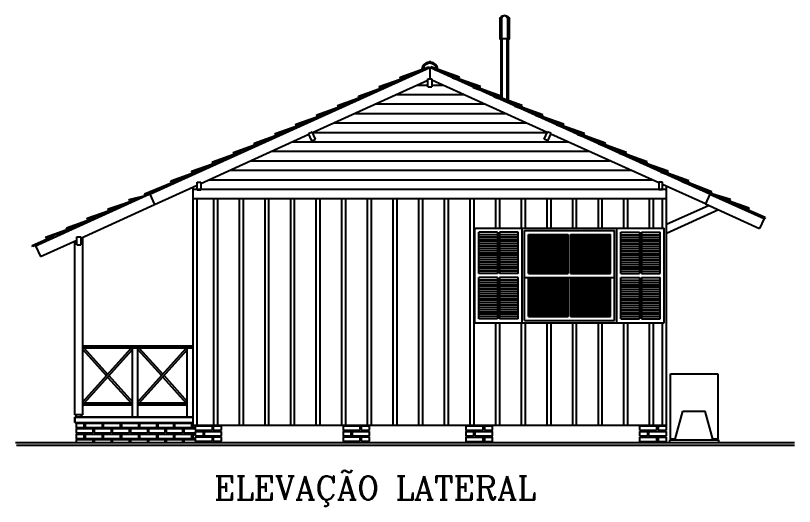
# Model space of a CAD drawing. Extents: x -7 to 295, y -11 to 39.
# Drawn here: x 74.23 to 84.11, y 14.82 to 21.05 of the extents above; entities that cross this region are included whole.
import ezdxf
from ezdxf.enums import TextEntityAlignment as Align

# ---------------------------------------------------------------- set-up
doc = ezdxf.new("R2010")
doc.units = 0
doc.header["$LTSCALE"] = 20
doc.linetypes.add('DASHED2', pattern=[0.375, 0.25, -0.125])
doc.layers.get('0').update_dxf_attribs({"linetype": 'CONTINUOUS'})
for name, color, linetype in [('COTAS', 244, 'CONTINUOUS'), ('DIM', 244, 'CONTINUOUS'), ('MADEIRAME', 244, 'CONTINUOUS'), ('PAREDE', 250, 'CONTINUOUS'), ('PEDRA', 250, 'CONTINUOUS'), ('TELHADO', 1, 'CONTINUOUS'), ('TEXTO', 244, 'CONTINUOUS'), ('VISTAL', 30, 'CONTINUOUS'), ('VISTAP', 244, 'CONTINUOUS')]:
    doc.layers.add(name, color=color, linetype=linetype)
doc.styles.add('ROMANC', font='romanc.shx', dxfattribs={"height": 0.08})

# ---------------------------------------------------------------- blocks, each defined once
blk = doc.blocks.new('*X214')
at = {"color": 0, "linetype": 'CONTINUOUS'}
for p, q in [((7.9789, -56.0319), (8.4578, -55.5531)), ((7.9789, -56.0142), (8.4401, -55.5531)), ((7.9789, -55.9966), (8.4224, -55.5531)), ((7.9789, -55.9789), (8.4047, -55.5531)), ((7.9789, -55.9612), (8.387, -55.5531)), ((7.9789, -55.9435), (8.3694, -55.5531)), ((7.9789, -55.9259), (8.3517, -55.5531)), ((7.9789, -55.9082), (8.334, -55.5531)), ((7.9789, -55.8905), (8.3163, -55.5531)), ((7.9789, -55.8728), (8.2987, -55.5531)), ((7.9789, -55.8551), (8.281, -55.5531)), ((7.9789, -55.8375), (8.2633, -55.5531)), ((7.9789, -55.8198), (8.2456, -55.5531)), ((7.9789, -55.8021), (8.2279, -55.5531)), ((7.9789, -55.7844), (8.2103, -55.5531)), ((7.9789, -55.7668), (8.1926, -55.5531)), ((7.9789, -55.7491), (8.1749, -55.5531)), ((7.9789, -55.7314), (8.1572, -55.5531)), ((7.9789, -55.7137), (8.1396, -55.5531)), ((7.9789, -55.696), (8.1219, -55.5531)), ((7.9789, -55.6784), (8.1042, -55.5531)), ((7.9789, -55.6607), (8.0865, -55.5531)), ((7.9789, -55.643), (8.0688, -55.5531)), ((7.9789, -55.6253), (8.0512, -55.5531)), ((7.9789, -55.6077), (8.0335, -55.5531)), ((7.9789, -55.59), (8.0158, -55.5531)), ((7.9789, -55.5723), (7.9981, -55.5531)), ((7.9789, -55.5546), (7.9805, -55.5531)), ((7.9804, -56.0481), (8.4754, -55.5531)), ((7.9981, -56.0481), (8.4839, -55.5623)), ((8.0158, -56.0481), (8.4839, -55.58)), ((8.5139, -56.0449), (9.0058, -55.5531)), ((8.5139, -56.0273), (8.9881, -55.5531)), ((8.5139, -56.0096), (8.9704, -55.5531)), ((8.5139, -55.9919), (8.9527, -55.5531)), ((8.5139, -55.9742), (8.9351, -55.5531)), ((8.5139, -55.9565), (8.9174, -55.5531)), ((8.5139, -55.9389), (8.8997, -55.5531)), ((8.5139, -55.9212), (8.882, -55.5531)), ((8.5139, -55.9035), (8.8643, -55.5531)), ((8.5139, -55.8858), (8.8467, -55.5531)), ((8.5139, -55.8682), (8.829, -55.5531)), ((8.5139, -55.8505), (8.8113, -55.5531)), ((8.5139, -55.8328), (8.7936, -55.5531)), ((8.5139, -55.8151), (8.776, -55.5531)), ((8.5139, -55.7974), (8.7583, -55.5531)), ((8.5139, -55.7798), (8.7406, -55.5531)), ((8.5139, -55.7621), (8.7229, -55.5531)), ((8.5139, -55.7444), (8.7052, -55.5531)), ((8.5139, -55.7267), (8.6876, -55.5531)), ((8.5139, -55.7091), (8.6699, -55.5531)), ((8.5139, -55.6914), (8.6522, -55.5531)), ((8.5139, -55.6737), (8.6345, -55.5531)), ((8.5139, -55.656), (8.6169, -55.5531)), ((8.5139, -55.6383), (8.5992, -55.5531)), ((8.5139, -55.6207), (8.5815, -55.5531)), ((8.5139, -55.603), (8.5638, -55.5531)), ((8.5139, -55.5853), (8.5461, -55.5531)), ((8.5139, -55.5676), (8.5285, -55.5531)), ((8.5284, -56.0481), (9.0189, -55.5576)), ((8.5461, -56.0481), (9.0189, -55.5753)), ((8.0335, -56.0481), (8.4839, -55.5976)), ((8.0511, -56.0481), (8.4839, -55.6153)), ((8.0688, -56.0481), (8.4839, -55.633)), ((8.0865, -56.0481), (8.4839, -55.6507)), ((8.1042, -56.0481), (8.4839, -55.6683)), ((8.5638, -56.0481), (9.0189, -55.593)), ((8.5815, -56.0481), (9.0189, -55.6106)), ((8.5992, -56.0481), (9.0189, -55.6283)), ((8.6168, -56.0481), (9.0189, -55.646)), ((8.6345, -56.0481), (9.0189, -55.6637)), ((8.6522, -56.0481), (9.0189, -55.6814)), ((8.1219, -56.0481), (8.4839, -55.686)), ((8.1395, -56.0481), (8.4839, -55.7037)), ((8.1572, -56.0481), (8.4839, -55.7214)), ((8.1749, -56.0481), (8.4839, -55.7391)), ((8.1926, -56.0481), (8.4839, -55.7567)), ((8.2102, -56.0481), (8.4839, -55.7744)), ((8.6699, -56.0481), (9.0189, -55.699)), ((8.6875, -56.0481), (9.0189, -55.7167)), ((8.7052, -56.0481), (9.0189, -55.7344)), ((8.7229, -56.0481), (9.0189, -55.7521)), ((8.7406, -56.0481), (9.0189, -55.7697)), ((8.2279, -56.0481), (8.4839, -55.7921)), ((8.2456, -56.0481), (8.4839, -55.8098)), ((8.2633, -56.0481), (8.4839, -55.8274)), ((8.281, -56.0481), (8.4839, -55.8451)), ((8.2986, -56.0481), (8.4839, -55.8628)), ((8.7583, -56.0481), (9.0189, -55.7874)), ((8.7759, -56.0481), (9.0189, -55.8051)), ((8.7936, -56.0481), (9.0189, -55.8228)), ((8.8113, -56.0481), (9.0189, -55.8405)), ((8.829, -56.0481), (9.0189, -55.8581)), ((8.8466, -56.0481), (9.0189, -55.8758)), ((8.3163, -56.0481), (8.4839, -55.8805)), ((8.334, -56.0481), (8.4839, -55.8982)), ((8.3517, -56.0481), (8.4839, -55.9158)), ((8.3693, -56.0481), (8.4839, -55.9335)), ((8.387, -56.0481), (8.4839, -55.9512)), ((8.4047, -56.0481), (8.4839, -55.9689)), ((8.8643, -56.0481), (9.0189, -55.8935)), ((8.882, -56.0481), (9.0189, -55.9112)), ((8.8997, -56.0481), (9.0189, -55.9288)), ((8.9174, -56.0481), (9.0189, -55.9465)), ((8.935, -56.0481), (9.0189, -55.9642)), ((8.4224, -56.0481), (8.4839, -55.9865)), ((8.4401, -56.0481), (8.4839, -56.0042)), ((8.4577, -56.0481), (8.4839, -56.0219)), ((8.4754, -56.0481), (8.4839, -56.0396)), ((8.9527, -56.0481), (9.0189, -55.9819)), ((8.9704, -56.0481), (9.0189, -55.9996)), ((8.9881, -56.0481), (9.0189, -56.0172)), ((9.0057, -56.0481), (9.0189, -56.0349)), ((7.9789, -56.5799), (8.4608, -56.0981)), ((7.9789, -56.5623), (8.4431, -56.0981)), ((7.9789, -56.5446), (8.4254, -56.0981)), ((7.9789, -56.5269), (8.4077, -56.0981)), ((7.9789, -56.5092), (8.3901, -56.0981)), ((7.9789, -56.4915), (8.3724, -56.0981)), ((7.9789, -56.4739), (8.3547, -56.0981)), ((7.9789, -56.4562), (8.337, -56.0981)), ((7.9789, -56.4385), (8.3193, -56.0981)), ((7.9789, -56.4208), (8.3017, -56.0981)), ((7.9789, -56.4032), (8.284, -56.0981)), ((7.9789, -56.3855), (8.2663, -56.0981)), ((7.9789, -56.3678), (8.2486, -56.0981)), ((7.9789, -56.3501), (8.231, -56.0981)), ((7.9789, -56.3324), (8.2133, -56.0981)), ((7.9789, -56.3148), (8.1956, -56.0981)), ((7.9789, -56.2971), (8.1779, -56.0981)), ((7.9789, -56.2794), (8.1602, -56.0981)), ((7.9789, -56.2617), (8.1426, -56.0981)), ((7.9789, -56.2441), (8.1249, -56.0981)), ((7.9789, -56.2264), (8.1072, -56.0981)), ((7.9789, -56.2087), (8.0895, -56.0981)), ((7.9789, -56.191), (8.0719, -56.0981)), ((7.9789, -56.1733), (8.0542, -56.0981)), ((7.9789, -56.1557), (8.0365, -56.0981)), ((7.9789, -56.138), (8.0188, -56.0981)), ((7.9789, -56.1203), (8.0011, -56.0981)), ((7.9789, -56.1026), (7.9835, -56.0981)), ((7.9834, -56.5931), (8.4784, -56.0981)), ((8.0011, -56.5931), (8.4839, -56.1103)), ((8.0188, -56.5931), (8.4839, -56.128)), ((8.0365, -56.5931), (8.4839, -56.1456)), ((8.0542, -56.5931), (8.4839, -56.1633)), ((8.5139, -56.1156), (8.5315, -56.0981)), ((8.5139, -56.1333), (8.5492, -56.0981)), ((8.5139, -56.151), (8.5668, -56.0981)), ((8.5139, -56.1687), (8.5845, -56.0981)), ((8.5139, -56.1864), (8.6022, -56.0981)), ((8.5139, -56.204), (8.6199, -56.0981)), ((8.5139, -56.2217), (8.6375, -56.0981)), ((8.5139, -56.2394), (8.6552, -56.0981)), ((8.5139, -56.2571), (8.6729, -56.0981)), ((8.5139, -56.2747), (8.6906, -56.0981)), ((8.5139, -56.2924), (8.7083, -56.0981)), ((8.5139, -56.3101), (8.7259, -56.0981)), ((8.5139, -56.3278), (8.7436, -56.0981)), ((8.5139, -56.3455), (8.7613, -56.0981)), ((8.5139, -56.3631), (8.779, -56.0981)), ((8.5139, -56.3808), (8.7966, -56.0981)), ((8.5139, -56.3985), (8.8143, -56.0981)), ((8.5139, -56.4162), (8.832, -56.0981)), ((8.5139, -56.4338), (8.8497, -56.0981)), ((8.5139, -56.4515), (8.8674, -56.0981)), ((8.5139, -56.4692), (8.885, -56.0981)), ((8.5139, -56.4869), (8.9027, -56.0981)), ((8.5139, -56.5046), (8.9204, -56.0981)), ((8.5139, -56.5222), (8.9381, -56.0981)), ((8.5139, -56.5399), (8.9557, -56.0981)), ((8.5139, -56.5576), (8.9734, -56.0981)), ((8.5139, -56.5753), (8.9911, -56.0981)), ((8.5139, -56.5929), (9.0088, -56.0981)), ((8.5314, -56.5931), (9.0189, -56.1056)), ((8.5491, -56.5931), (9.0189, -56.1233)), ((8.5668, -56.5931), (9.0189, -56.141)), ((8.5845, -56.5931), (9.0189, -56.1587)), ((8.0718, -56.5931), (8.4839, -56.181)), ((8.0895, -56.5931), (8.4839, -56.1987)), ((8.1072, -56.5931), (8.4839, -56.2164)), ((8.1249, -56.5931), (8.4839, -56.234)), ((8.1425, -56.5931), (8.4839, -56.2517)), ((8.1602, -56.5931), (8.4839, -56.2694)), ((8.6022, -56.5931), (9.0189, -56.1763)), ((8.6198, -56.5931), (9.0189, -56.194)), ((8.6375, -56.5931), (9.0189, -56.2117)), ((8.6552, -56.5931), (9.0189, -56.2294)), ((8.6729, -56.5931), (9.0189, -56.247)), ((8.6905, -56.5931), (9.0189, -56.2647)), ((8.1779, -56.5931), (8.4839, -56.2871)), ((8.1956, -56.5931), (8.4839, -56.3047)), ((8.2133, -56.5931), (8.4839, -56.3224)), ((8.2309, -56.5931), (8.4839, -56.3401)), ((8.2486, -56.5931), (8.4839, -56.3578)), ((8.7082, -56.5931), (9.0189, -56.2824)), ((8.7259, -56.5931), (9.0189, -56.3001)), ((8.7436, -56.5931), (9.0189, -56.3177)), ((8.7613, -56.5931), (9.0189, -56.3354)), ((8.7789, -56.5931), (9.0189, -56.3531)), ((8.7966, -56.5931), (9.0189, -56.3708)), ((8.2663, -56.5931), (8.4839, -56.3755)), ((8.284, -56.5931), (8.4839, -56.3931)), ((8.3016, -56.5931), (8.4839, -56.4108)), ((8.3193, -56.5931), (8.4839, -56.4285)), ((8.337, -56.5931), (8.4839, -56.4462)), ((8.3547, -56.5931), (8.4839, -56.4638)), ((8.8143, -56.5931), (9.0189, -56.3885)), ((8.832, -56.5931), (9.0189, -56.4061)), ((8.8496, -56.5931), (9.0189, -56.4238)), ((8.8673, -56.5931), (9.0189, -56.4415)), ((8.885, -56.5931), (9.0189, -56.4592)), ((8.3724, -56.5931), (8.4839, -56.4815)), ((8.39, -56.5931), (8.4839, -56.4992)), ((8.4077, -56.5931), (8.4839, -56.5169)), ((8.4254, -56.5931), (8.4839, -56.5346)), ((8.4431, -56.5931), (8.4839, -56.5522)), ((8.4607, -56.5931), (8.4839, -56.5699)), ((8.9027, -56.5931), (9.0189, -56.4768)), ((8.9204, -56.5931), (9.0189, -56.4945)), ((8.938, -56.5931), (9.0189, -56.5122)), ((8.9557, -56.5931), (9.0189, -56.5299)), ((8.9734, -56.5931), (9.0189, -56.5476)), ((8.9911, -56.5931), (9.0189, -56.5652)), ((8.4784, -56.5931), (8.4839, -56.5876)), ((9.0087, -56.5931), (9.0189, -56.5829))]:
    blk.add_line(p, q, dxfattribs=at)
blk = doc.blocks.new('A$C7')
at = {"layer": 'DIM', "color": 30, "linetype": 'CONTINUOUS'}
for p, q in [((0.7737, 1.1735), (0.7737, 3.3752)), ((0.8737, 1.1735), (0.8737, 3.4212)), ((1.5037, 1.1435), (1.5037, 2.0185)), ((1.5737, 1.1435), (1.5737, 2.0185)), ((0.7737, 1.0735), (0.7737, 1.1435))]:
    blk.add_line(p, q, dxfattribs=at)
at = {"layer": 'MADEIRAME'}
for p, q in [((1.7237, 3.9715), (5.2737, 5.5762)), ((8.8237, 3.9715), (5.2737, 5.5762)), ((5.1084, 5.3535), (5.2478, 5.3535)), ((6.7617, 4.753), (5.2978, 5.4148)), ((5.2978, 5.3535), (5.4333, 5.3535)), ((8.1749, 4.1143), (6.8073, 4.7324)), ((8.7672, 3.8465), (8.2249, 4.0917))]:
    blk.add_line(p, q, dxfattribs=at)
at = {"layer": 'MADEIRAME', "color": 244, "linetype": 'CONTINUOUS'}
for p, q in [((5.2737, 5.5762), (5.2737, 5.4324)), ((5.2478, 5.4324), (5.2978, 5.4324)), ((5.2478, 5.3324), (5.2478, 5.4324)), ((5.2978, 5.4329), (5.2978, 5.3324)), ((5.2478, 5.3324), (5.2978, 5.3324)), ((2.3225, 4.1235), (2.3725, 4.1235)), ((2.3225, 4.0235), (2.3225, 4.1235)), ((2.3725, 4.1235), (2.3725, 4.0235)), ((8.2249, 4.1235), (8.1749, 4.1235)), ((8.1749, 4.1235), (8.1749, 4.0235)), ((8.2249, 4.0235), (8.2249, 4.1235)), ((1.7237, 3.9715), (1.7851, 3.837)), ((2.3225, 4.0235), (2.3725, 4.0235)), ((8.2249, 4.0235), (8.1749, 4.0235)), ((8.8237, 3.9715), (8.7672, 3.8465))]:
    blk.add_line(p, q, dxfattribs=at)
at = {"layer": 'MADEIRAME', "color": 30}
for p, q in [((4.8454, 5.2335), (5.6988, 5.2335)), ((4.5824, 5.1135), (5.9643, 5.1135)), ((4.3194, 4.9935), (6.2297, 4.9935)), ((4.0565, 4.8735), (6.4952, 4.8735)), ((3.7935, 4.7535), (6.7607, 4.7535)), ((3.5305, 4.6335), (7.0262, 4.6335)), ((3.2675, 4.5135), (7.2916, 4.5135)), ((3.0046, 4.3935), (7.5571, 4.3935)), ((2.7416, 4.2735), (7.8226, 4.2735)), ((2.4786, 4.1535), (8.0881, 4.1535)), ((2.2737, 4.0335), (8.2737, 4.0335)), ((2.2737, 3.9135), (8.2737, 3.9135)), ((8.8127, 3.8259), (8.2737, 3.5832)), ((8.9345, 3.7709), (8.2737, 3.4728))]:
    blk.add_line(p, q, dxfattribs=at)
at = {"layer": 'MADEIRAME', "color": 30, "linetype": 'CONTINUOUS'}
for p, q in [((1.7237, 3.9715), (0.2686, 3.3043)), ((8.8237, 3.9715), (9.5108, 3.6608)), ((8.7672, 3.8465), (9.4546, 3.5358)), ((9.4972, 3.6669), (9.5108, 3.6608)), ((9.5237, 3.6729), (9.5183, 3.6607)), ((0.7992, 3.3283), (0.7992, 3.4283)), ((0.7992, 3.4283), (0.8492, 3.4283)), ((0.8492, 3.4283), (0.8492, 3.3283)), ((0.7992, 3.3283), (0.8492, 3.3283)), ((0.8737, 1.3372), (1.4869, 2.0185)), ((0.8737, 1.9998), (1.1719, 1.6685)), ((0.8905, 2.0185), (1.1887, 1.6872)), ((0.8905, 1.3185), (1.5037, 1.9998)), ((1.5737, 1.3372), (2.1869, 2.0185)), ((1.5737, 1.9998), (1.8719, 1.6685)), ((1.5905, 2.0185), (1.8887, 1.6872)), ((1.5905, 1.3185), (2.1987, 1.9943)), ((1.1887, 1.6498), (1.4869, 1.3185)), ((1.2055, 1.6685), (1.5037, 1.3372)), ((1.8887, 1.6498), (2.1869, 1.3185)), ((1.9055, 1.6685), (2.1987, 1.3428))]:
    blk.add_line(p, q, dxfattribs=at)
at = {"layer": 'PAREDE', "color": 244, "linetype": 'CONTINUOUS'}
for p, q in [((5.264, 5.6493), (5.2625, 5.6449)), ((5.2834, 5.6493), (5.2849, 5.6449)), ((4.8971, 5.4529), (5.2602, 5.5827)), ((5.2172, 5.5506), (4.9028, 5.4381)), ((5.1713, 5.553), (5.1883, 5.5591)), ((5.2602, 5.5827), (5.2652, 5.5724)), ((5.2871, 5.5827), (5.2822, 5.5724)), ((5.6503, 5.4529), (5.2871, 5.5827)), ((5.3308, 5.5504), (5.6446, 5.4381)), ((5.3761, 5.553), (5.3591, 5.5591)), ((4.6328, 5.3336), (4.9959, 5.4634)), ((4.9548, 5.4321), (4.6385, 5.3188)), ((4.9028, 5.4381), (4.8971, 5.4529)), ((4.9959, 5.4634), (5.001, 5.4529)), ((5.5514, 5.4634), (5.5464, 5.4529)), ((5.9146, 5.3336), (5.5514, 5.4634)), ((5.5598, 5.4438), (5.9089, 5.3188)), ((5.6446, 5.4381), (5.6503, 5.4529)), ((4.3684, 5.2143), (4.7316, 5.3441)), ((4.6385, 5.3188), (4.6328, 5.3336)), ((4.7316, 5.3441), (4.7367, 5.3335)), ((5.8158, 5.3441), (5.8107, 5.3335)), ((6.1789, 5.2143), (5.8158, 5.3441)), ((5.9089, 5.3188), (5.9146, 5.3336)), ((4.6925, 5.3135), (4.3742, 5.1995)), ((5.8241, 5.3245), (6.1732, 5.1995)), ((4.1041, 5.095), (4.4673, 5.2248)), ((4.4302, 5.1949), (4.1098, 5.0802)), ((4.3742, 5.1995), (4.3684, 5.2143)), ((4.4673, 5.2248), (4.4724, 5.214)), ((6.0801, 5.2248), (6.0749, 5.214)), ((6.4432, 5.095), (6.0801, 5.2248)), ((6.0884, 5.2052), (6.4375, 5.0802)), ((6.1732, 5.1995), (6.1789, 5.2143)), ((3.8398, 4.9757), (4.2029, 5.1055)), ((4.1678, 5.0763), (3.8455, 4.9609)), ((4.1098, 5.0802), (4.1041, 5.095)), ((4.2029, 5.1055), (4.2082, 5.0946)), ((6.3444, 5.1055), (6.3392, 5.0946)), ((6.7076, 4.9757), (6.3444, 5.1055)), ((6.3528, 5.0859), (6.7019, 4.9609)), ((6.4375, 5.0802), (6.4432, 5.095)), ((3.5755, 4.8564), (3.9386, 4.9862)), ((3.9303, 4.9666), (3.5812, 4.8416)), ((3.8455, 4.9609), (3.8398, 4.9757)), ((3.9386, 4.9862), (3.9439, 4.9751)), ((6.6088, 4.9862), (6.6034, 4.9751)), ((6.9719, 4.8564), (6.6088, 4.9862)), ((6.6171, 4.9666), (6.9662, 4.8416)), ((6.7019, 4.9609), (6.7076, 4.9757)), ((3.3111, 4.7372), (3.6743, 4.8669)), ((3.6659, 4.8473), (3.3168, 4.7223)), ((3.5812, 4.8416), (3.5755, 4.8564)), ((3.6743, 4.8669), (3.6797, 4.8557)), ((6.8731, 4.8669), (6.8677, 4.8557)), ((7.2362, 4.7372), (6.8731, 4.8669)), ((6.8814, 4.8473), (7.2305, 4.7223)), ((6.9662, 4.8416), (6.9719, 4.8564)), ((3.0468, 4.6179), (3.4099, 4.7476)), ((3.4099, 4.7476), (3.4154, 4.7362)), ((3.737, 4.7393), (3.7825, 4.7599)), ((6.8104, 4.7393), (6.7648, 4.7599)), ((7.1374, 4.7476), (7.1319, 4.7362)), ((7.5006, 4.6179), (7.1374, 4.7476)), ((3.4016, 4.728), (3.0525, 4.603)), ((3.3168, 4.7223), (3.3111, 4.7372)), ((3.7781, 4.6482), (3.8238, 4.6688)), ((6.7693, 4.6482), (6.7236, 4.6688)), ((7.1457, 4.728), (7.4948, 4.603)), ((7.2305, 4.7223), (7.2362, 4.7372)), ((2.7825, 4.4986), (3.1456, 4.6283)), ((3.1373, 4.6087), (2.7882, 4.4837)), ((3.0525, 4.603), (3.0468, 4.6179)), ((3.1456, 4.6283), (3.1512, 4.6168)), ((7.4017, 4.6283), (7.3962, 4.6168)), ((7.7649, 4.4986), (7.4017, 4.6283)), ((7.4101, 4.6087), (7.7592, 4.4837)), ((7.4948, 4.603), (7.5006, 4.6179)), ((2.5181, 4.3793), (2.8813, 4.509)), ((2.873, 4.4894), (2.5239, 4.3644)), ((2.7882, 4.4837), (2.7825, 4.4986)), ((2.8813, 4.509), (2.8869, 4.4973)), ((7.6661, 4.509), (7.6604, 4.4973)), ((8.0292, 4.3793), (7.6661, 4.509)), ((7.6744, 4.4894), (8.0235, 4.3644)), ((7.7592, 4.4837), (7.7649, 4.4986)), ((2.2538, 4.26), (2.617, 4.3897)), ((2.6086, 4.3702), (2.2595, 4.2451)), ((2.5239, 4.3644), (2.5181, 4.3793)), ((2.617, 4.3897), (2.6227, 4.3779)), ((7.9304, 4.3897), (7.9247, 4.3779)), ((8.2935, 4.26), (7.9304, 4.3897)), ((7.9387, 4.3702), (8.2878, 4.2451)), ((8.0235, 4.3644), (8.0292, 4.3793)), ((1.9895, 4.1407), (2.3526, 4.2704)), ((2.3443, 4.2509), (1.9952, 4.1258)), ((2.2595, 4.2451), (2.2538, 4.26)), ((2.3526, 4.2704), (2.3584, 4.2584)), ((8.1947, 4.2704), (8.1889, 4.2584)), ((8.5579, 4.1407), (8.1947, 4.2704)), ((8.2031, 4.2509), (8.5522, 4.1258)), ((8.2878, 4.2451), (8.2935, 4.26)), ((1.6577, 3.9738), (2.0867, 4.1512)), ((2.0867, 4.1512), (2.0929, 4.1384)), ((8.4607, 4.1512), (8.4545, 4.1384)), ((8.8487, 3.9993), (8.4607, 4.1512)), ((2.0784, 4.1316), (1.6636, 3.9585)), ((1.9952, 4.1258), (1.9895, 4.1407)), ((8.2737, 1.0385), (8.2737, 4.0696)), ((8.469, 4.1316), (8.842, 3.9817)), ((8.5522, 4.1258), (8.5579, 4.1407)), ((1.6636, 3.9585), (1.6577, 3.9738)), ((8.842, 3.9817), (8.8487, 3.9993))]:
    blk.add_line(p, q, dxfattribs=at)
at = {"layer": 'PAREDE', "color": 30, "linetype": 'CONTINUOUS'}
for p, q in [((1.4608, 3.9021), (1.7014, 3.9615)), ((9.0865, 3.9021), (8.7497, 4.005)), ((8.8703, 3.9505), (9.0808, 3.8872)), ((1.1965, 3.7828), (1.6219, 3.9255)), ((1.5513, 3.893), (1.2022, 3.7679)), ((1.4665, 3.8872), (1.4608, 3.9021)), ((1.6219, 3.9255), (1.4665, 3.8872)), ((8.9893, 3.9126), (8.983, 3.8995)), ((9.3231, 3.794), (8.9893, 3.9126)), ((8.9976, 3.893), (9.3174, 3.7791)), ((9.0808, 3.8872), (9.0865, 3.9021)), ((0.9306, 3.6635), (1.2937, 3.7933)), ((1.2854, 3.7737), (0.9363, 3.6487)), ((1.2022, 3.7679), (1.1965, 3.7828)), ((1.2854, 3.7737), (1.2855, 3.7735)), ((1.2937, 3.7933), (1.3001, 3.7801)), ((9.2263, 3.8057), (9.2199, 3.7924)), ((9.5237, 3.6729), (9.2263, 3.8057)), ((9.2346, 3.7861), (9.5183, 3.6607)), ((9.3174, 3.7791), (9.3231, 3.794)), ((0.6679, 3.5442), (1.031, 3.674)), ((1.0227, 3.6544), (0.6736, 3.5294)), ((0.9363, 3.6487), (0.9306, 3.6635)), ((1.031, 3.674), (1.0372, 3.6612)), ((0.4035, 3.4249), (0.7667, 3.5547)), ((0.7667, 3.5547), (0.7729, 3.5418)), ((0.7583, 3.5351), (0.4092, 3.4101)), ((0.6736, 3.5294), (0.6679, 3.5442)), ((0.2333, 3.3171), (0.5007, 3.4354)), ((0.4924, 3.4158), (0.2402, 3.3044)), ((0.4092, 3.4101), (0.4035, 3.4249)), ((0.4924, 3.4158), (0.4927, 3.4151)), ((0.5007, 3.4354), (0.5073, 3.4217)), ((0.24, 3.3026), (0.2343, 3.3175))]:
    blk.add_line(p, q, dxfattribs=at)
at = {"layer": 'PEDRA', "color": 244}
for p, q in [((2.2737, 1.0385), (2.2737, 4.06)), ((8.2737, 1.0385), (2.2737, 1.0385))]:
    blk.add_line(p, q, dxfattribs=at)
at = {"layer": 'PEDRA', "color": 30}
blk.add_line((2.1987, 1.1435), (2.1987, 2.0185), dxfattribs=at)
at = {"layer": 'TELHADO', "color": 244, "linetype": 'CONTINUOUS'}
for p, q in [((6.1312, 3.4885), (6.1312, 2.9635)), ((6.1562, 3.4885), (6.1562, 2.9635)), ((7.9312, 3.4885), (7.9312, 2.9635)), ((7.9562, 3.4885), (7.9562, 2.9635)), ((6.1312, 2.9135), (6.1312, 2.3885)), ((6.1562, 2.9135), (6.1562, 2.3885)), ((7.9312, 2.9135), (7.9312, 2.3885)), ((7.9562, 2.9135), (7.9562, 2.3885))]:
    blk.add_line(p, q, dxfattribs=at)
for centre, radius, start, end in [((5.2737, 5.5426), 0.103, 96.24827, 174.19626), ((5.2737, 5.5426), 0.087, 10.94119, 169.05881), ((5.2737, 5.5468), 0.103, 84.60708, 95.39292), ((5.2737, 5.5426), 0.103, 5.80374, 83.75173)]:
    blk.add_arc(centre, radius, start, end, dxfattribs=at)
at = {"layer": 'VISTAL', "color": 30}
for p, q in [((6.1794, 5.938), (6.1794, 5.1893)), ((6.1901, 5.1855), (6.1901, 5.938)), ((6.252, 5.1634), (6.252, 5.938)), ((6.2627, 5.938), (6.2627, 5.1595))]:
    blk.add_line(p, q, dxfattribs=at)
at = {"layer": 'VISTAL', "color": 30, "linetype": 'CONTINUOUS'}
for p, q in [((0.7737, 1.1435), (2.2737, 1.1435)), ((0.7737, 1.1435), (0.7737, 1.0735)), ((0.7887, 1.1435), (0.7887, 1.1735)), ((0.8587, 1.1435), (0.8587, 1.1735)), ((0.7737, 1.0735), (2.2737, 1.0735))]:
    blk.add_line(p, q, dxfattribs=at)
at = {"layer": 'VISTAL', "color": 30}
for points in [[(6.1591, 6.1952), (6.1675, 6.2095), (6.1806, 6.2214), (6.1948, 6.2297), (6.2115, 6.2345), (6.2294, 6.2345), (6.246, 6.2297), (6.2603, 6.2214), (6.2734, 6.2095), (6.2829, 6.1952)], [(6.1651, 6.1952), (6.1746, 6.2106), (6.1877, 6.2237), (6.2044, 6.2321), (6.2222, 6.2345)], [(6.1853, 6.2095), (6.1948, 6.2214), (6.2079, 6.2297), (6.2222, 6.2345), (6.2187, 6.2345), (6.2329, 6.2297), (6.246, 6.2214), (6.2556, 6.2095), (6.2615, 6.1952)], [(6.2365, 6.2321), (6.2187, 6.2345)], [(6.2365, 6.2321), (6.2532, 6.2237), (6.2663, 6.2106), (6.2758, 6.1952)], [(6.1591, 6.1952), (6.1591, 5.938), (6.1663, 5.938), (6.1663, 6.1952)], [(6.1853, 6.2095), (6.1794, 6.1952)], [(6.1806, 6.1952), (6.1806, 5.938)], [(6.2615, 5.938), (6.2615, 6.1952)], [(6.2758, 6.1952), (6.2758, 5.938), (6.2829, 5.938), (6.2829, 6.1952)], [(6.2829, 5.938), (6.1591, 5.938)], [(6.1734, 5.938), (6.1734, 5.1914)], [(6.2687, 5.938), (6.2687, 5.1574)]]:
    blk.add_lwpolyline(points, dxfattribs=at)
at = {"layer": 'VISTAP', "color": 244}
for p, q in [((3.7868, 4.7505), (5.2478, 5.4171)), ((3.7781, 4.6482), (3.737, 4.7393)), ((3.8237, 4.6688), (3.7825, 4.7599)), ((6.7237, 4.6688), (6.7648, 4.7599)), ((6.7693, 4.6482), (6.8104, 4.7393)), ((2.3725, 4.1051), (3.7413, 4.7297)), ((1.7851, 3.837), (2.3225, 4.0823))]:
    blk.add_line(p, q, dxfattribs=at)
at = {"layer": 'VISTAP', "color": 30}
for p, q in [((6.8098, 4.7313), (6.8098, 4.7396)), ((2.3237, 1.0385), (2.3237, 3.9135)), ((2.5348, 1.0385), (2.5348, 3.9135)), ((2.5848, 1.0385), (2.5848, 3.9135)), ((2.8598, 1.0385), (2.8598, 3.9135)), ((2.9098, 1.0385), (2.9098, 3.9135)), ((3.1848, 1.0385), (3.1848, 3.9135)), ((3.2348, 1.0385), (3.2348, 3.9135)), ((3.5098, 1.0385), (3.5098, 3.9135)), ((3.5598, 1.0385), (3.5598, 3.9135)), ((3.8348, 1.0385), (3.8348, 3.9135)), ((3.8848, 1.0385), (3.8848, 3.9135)), ((4.1598, 1.0385), (4.1598, 3.9135)), ((4.2098, 1.0385), (4.2098, 3.9135)), ((4.4848, 1.0385), (4.4848, 3.9135)), ((4.5348, 1.0385), (4.5348, 3.9135)), ((4.8098, 1.0385), (4.8098, 3.9135)), ((4.8598, 1.0385), (4.8598, 3.9135)), ((5.1348, 1.0385), (5.1348, 3.9135)), ((5.1848, 1.0385), (5.1848, 3.9135)), ((5.4598, 1.0385), (5.4598, 3.9135)), ((5.5098, 1.0385), (5.5098, 3.9135)), ((5.7848, 1.0385), (5.7848, 3.9135)), ((5.8348, 1.0385), (5.8348, 3.9135)), ((6.1098, 3.5385), (6.1098, 3.9135)), ((6.1598, 3.5385), (6.1598, 3.9135)), ((6.4348, 3.5385), (6.4348, 3.9135)), ((6.4848, 3.5385), (6.4848, 3.9135)), ((6.7598, 3.5385), (6.7598, 3.9135)), ((6.8098, 3.5385), (6.8098, 3.9135)), ((7.0848, 3.5385), (7.0848, 3.9135)), ((7.1348, 3.5385), (7.1348, 3.9135)), ((7.4098, 3.5385), (7.4098, 3.9135)), ((7.4598, 3.5385), (7.4598, 3.9135)), ((7.7348, 3.5385), (7.7348, 3.9135)), ((7.7848, 3.5385), (7.7848, 3.9135)), ((8.0598, 3.5385), (8.0598, 3.9135)), ((8.1098, 3.5385), (8.1098, 3.9135)), ((8.2237, 3.5385), (8.2237, 3.9135)), ((0.8492, 3.41), (1.7851, 3.837)), ((0.3366, 3.179), (0.7992, 3.3867)), ((6.1098, 1.0385), (6.1098, 2.3385)), ((6.1598, 1.0385), (6.1598, 2.3385)), ((6.4348, 1.0385), (6.4348, 2.3385)), ((6.4848, 1.0385), (6.4848, 2.3385)), ((6.7598, 1.0385), (6.7598, 2.3385)), ((6.8098, 1.0385), (6.8098, 2.3385)), ((7.0848, 1.0385), (7.0848, 2.3385)), ((7.1348, 1.0385), (7.1348, 2.3385)), ((7.4098, 1.0385), (7.4098, 2.3385)), ((7.4598, 1.0385), (7.4598, 2.3385)), ((7.7348, 1.0385), (7.7348, 2.3385)), ((7.7848, 1.0385), (7.7848, 2.3385)), ((8.0598, 1.0385), (8.0598, 2.3385)), ((8.1098, 1.0385), (8.1098, 2.3385)), ((8.2237, 1.0385), (8.2237, 2.3385)), ((2.2737, 2.0435), (0.8737, 2.0435)), ((2.2737, 2.0185), (0.8737, 2.0185)), ((1.5037, 1.3185), (0.8737, 1.3185)), ((1.5037, 1.2935), (0.8737, 1.2935)), ((2.1987, 1.3185), (1.5737, 1.3185)), ((2.1987, 1.2935), (1.5737, 1.2935)), ((2.2737, 1.1435), (0.7737, 1.1435))]:
    blk.add_line(p, q, dxfattribs=at)
at = {"layer": 'VISTAP', "color": 30, "linetype": 'DASHED2'}
for p, q in [((9.5109, 3.6609), (9.4546, 3.5358)), ((0.2747, 3.3166), (0.3366, 3.179))]:
    blk.add_line(p, q, dxfattribs=at)
at = {"layer": 'VISTAP', "color": 244, "linetype": 'CONTINUOUS'}
for p, q in [((5.8437, 3.5385), (8.2437, 3.5385)), ((5.8437, 2.3385), (5.8437, 3.5385)), ((5.8937, 2.9635), (5.8937, 3.4885)), ((6.1312, 3.4885), (5.8937, 3.4885)), ((6.3937, 3.4885), (6.1562, 3.4885)), ((6.3937, 2.9635), (6.3937, 3.4885)), ((6.4437, 2.3385), (6.4437, 3.5385)), ((6.4737, 3.5085), (7.6137, 3.5085)), ((6.4737, 2.3685), (6.4737, 3.5085)), ((6.5237, 3.4585), (7.0287, 3.4585)), ((6.5237, 2.9635), (6.5237, 3.4585)), ((7.0287, 2.9635), (7.0287, 3.4585)), ((7.0587, 2.9635), (7.0587, 3.4585)), ((7.0587, 3.4585), (7.5637, 3.4585)), ((7.5637, 2.9635), (7.5637, 3.4585)), ((7.6137, 2.3685), (7.6137, 3.5085)), ((7.6437, 2.3385), (7.6437, 3.5385)), ((7.6937, 2.9635), (7.6937, 3.4885)), ((7.6937, 3.4885), (7.9312, 3.4885)), ((7.9562, 3.4885), (8.1937, 3.4885)), ((8.1937, 2.9635), (8.1937, 3.4885)), ((8.2437, 2.3385), (8.2437, 3.5385)), ((6.1312, 3.4548), (5.8937, 3.4548)), ((6.1312, 3.4259), (5.8937, 3.4259)), ((6.1312, 3.397), (5.8937, 3.397)), ((6.1312, 3.3681), (5.8937, 3.3681)), ((6.3937, 3.4548), (6.1562, 3.4548)), ((6.3937, 3.4259), (6.1562, 3.4259)), ((6.3937, 3.397), (6.1562, 3.397)), ((6.3937, 3.3681), (6.1562, 3.3681)), ((7.6937, 3.4548), (7.9312, 3.4548)), ((7.6937, 3.4259), (7.9312, 3.4259)), ((7.6937, 3.397), (7.9312, 3.397)), ((7.6937, 3.3681), (7.9312, 3.3681)), ((7.9562, 3.4548), (8.1937, 3.4548)), ((7.9562, 3.4259), (8.1937, 3.4259)), ((7.9562, 3.397), (8.1937, 3.397)), ((7.9562, 3.3681), (8.1937, 3.3681)), ((6.1312, 3.3392), (5.8937, 3.3392)), ((6.1312, 3.3103), (5.8937, 3.3103)), ((6.1312, 3.2814), (5.8937, 3.2814)), ((6.3937, 3.3392), (6.1562, 3.3392)), ((6.3937, 3.3103), (6.1562, 3.3103)), ((6.3937, 3.2814), (6.1562, 3.2814)), ((7.6937, 3.3392), (7.9312, 3.3392)), ((7.6937, 3.3103), (7.9312, 3.3103)), ((7.6937, 3.2814), (7.9312, 3.2814)), ((7.9562, 3.3392), (8.1937, 3.3392)), ((7.9562, 3.3103), (8.1937, 3.3103)), ((7.9562, 3.2814), (8.1937, 3.2814)), ((6.1312, 3.2525), (5.8937, 3.2525)), ((6.1312, 3.2236), (5.8937, 3.2236)), ((6.1312, 3.1947), (5.8937, 3.1947)), ((6.1312, 3.1658), (5.8937, 3.1658)), ((6.3937, 3.2525), (6.1562, 3.2525)), ((6.3937, 3.2236), (6.1562, 3.2236)), ((6.3937, 3.1947), (6.1562, 3.1947)), ((6.3937, 3.1658), (6.1562, 3.1658)), ((7.6937, 3.2525), (7.9312, 3.2525)), ((7.6937, 3.2236), (7.9312, 3.2236)), ((7.6937, 3.1947), (7.9312, 3.1947)), ((7.6937, 3.1658), (7.9312, 3.1658)), ((7.9562, 3.2525), (8.1937, 3.2525)), ((7.9562, 3.2236), (8.1937, 3.2236)), ((7.9562, 3.1947), (8.1937, 3.1947)), ((7.9562, 3.1658), (8.1937, 3.1658)), ((6.1312, 3.1369), (5.8937, 3.1369)), ((6.1312, 3.108), (5.8937, 3.108)), ((6.1312, 3.0791), (5.8937, 3.0791)), ((6.3937, 3.1369), (6.1562, 3.1369)), ((6.3937, 3.108), (6.1562, 3.108)), ((6.3937, 3.0791), (6.1562, 3.0791)), ((7.6937, 3.1369), (7.9312, 3.1369)), ((7.6937, 3.108), (7.9312, 3.108)), ((7.6937, 3.0791), (7.9312, 3.0791)), ((7.9562, 3.1369), (8.1937, 3.1369)), ((7.9562, 3.108), (8.1937, 3.108)), ((7.9562, 3.0791), (8.1937, 3.0791)), ((6.1312, 3.0502), (5.8937, 3.0502)), ((6.1312, 3.0213), (5.8937, 3.0213)), ((6.1312, 2.9924), (5.8937, 2.9924)), ((6.1312, 2.9635), (5.8937, 2.9635)), ((6.3937, 3.0502), (6.1562, 3.0502)), ((6.3937, 3.0213), (6.1562, 3.0213)), ((6.3937, 2.9924), (6.1562, 2.9924)), ((6.3937, 2.9635), (6.1562, 2.9635)), ((6.5237, 2.9635), (7.0287, 2.9635)), ((7.0587, 2.9635), (7.5637, 2.9635)), ((7.6937, 3.0502), (7.9312, 3.0502)), ((7.6937, 3.0213), (7.9312, 3.0213)), ((7.6937, 2.9924), (7.9312, 2.9924)), ((7.6937, 2.9635), (7.9312, 2.9635)), ((7.9562, 3.0502), (8.1937, 3.0502)), ((7.9562, 3.0213), (8.1937, 3.0213)), ((7.9562, 2.9924), (8.1937, 2.9924)), ((7.9562, 2.9635), (8.1937, 2.9635)), ((5.8937, 2.3885), (5.8937, 2.9135)), ((6.1312, 2.9135), (5.8937, 2.9135)), ((6.1312, 2.8798), (5.8937, 2.8798)), ((6.3937, 2.9135), (6.1562, 2.9135)), ((6.3937, 2.8798), (6.1562, 2.8798)), ((6.3937, 2.3885), (6.3937, 2.9135)), ((6.4737, 2.9135), (7.6137, 2.9135)), ((6.5237, 2.4185), (6.5237, 2.9135)), ((7.0287, 2.4185), (7.0287, 2.9135)), ((7.0587, 2.4185), (7.0587, 2.9135)), ((7.5637, 2.4185), (7.5637, 2.9135)), ((7.6937, 2.3885), (7.6937, 2.9135)), ((7.6937, 2.9135), (7.9312, 2.9135)), ((7.6937, 2.8798), (7.9312, 2.8798)), ((7.9562, 2.9135), (8.1937, 2.9135)), ((7.9562, 2.8798), (8.1937, 2.8798)), ((8.1937, 2.3885), (8.1937, 2.9135)), ((6.1312, 2.8509), (5.8937, 2.8509)), ((6.1312, 2.822), (5.8937, 2.822)), ((6.1312, 2.7931), (5.8937, 2.7931)), ((6.3937, 2.8509), (6.1562, 2.8509)), ((6.3937, 2.822), (6.1562, 2.822)), ((6.3937, 2.7931), (6.1562, 2.7931)), ((7.6937, 2.8509), (7.9312, 2.8509)), ((7.6937, 2.822), (7.9312, 2.822)), ((7.6937, 2.7931), (7.9312, 2.7931)), ((7.9562, 2.8509), (8.1937, 2.8509)), ((7.9562, 2.822), (8.1937, 2.822)), ((7.9562, 2.7931), (8.1937, 2.7931)), ((6.1312, 2.7642), (5.8937, 2.7642)), ((6.1312, 2.7353), (5.8937, 2.7353)), ((6.1312, 2.7064), (5.8937, 2.7064)), ((6.1312, 2.6775), (5.8937, 2.6775)), ((6.3937, 2.7642), (6.1562, 2.7642)), ((6.3937, 2.7353), (6.1562, 2.7353)), ((6.3937, 2.7064), (6.1562, 2.7064)), ((6.3937, 2.6775), (6.1562, 2.6775)), ((7.6937, 2.7642), (7.9312, 2.7642)), ((7.6937, 2.7353), (7.9312, 2.7353)), ((7.6937, 2.7064), (7.9312, 2.7064)), ((7.6937, 2.6775), (7.9312, 2.6775)), ((7.9562, 2.7642), (8.1937, 2.7642)), ((7.9562, 2.7353), (8.1937, 2.7353)), ((7.9562, 2.7064), (8.1937, 2.7064)), ((7.9562, 2.6775), (8.1937, 2.6775)), ((6.1312, 2.6486), (5.8937, 2.6486)), ((6.1312, 2.6197), (5.8937, 2.6197)), ((6.1312, 2.5908), (5.8937, 2.5908)), ((6.3937, 2.6486), (6.1562, 2.6486)), ((6.3937, 2.6197), (6.1562, 2.6197)), ((6.3937, 2.5908), (6.1562, 2.5908)), ((7.6937, 2.6486), (7.9312, 2.6486)), ((7.6937, 2.6197), (7.9312, 2.6197)), ((7.6937, 2.5908), (7.9312, 2.5908)), ((7.9562, 2.6486), (8.1937, 2.6486)), ((7.9562, 2.6197), (8.1937, 2.6197)), ((7.9562, 2.5908), (8.1937, 2.5908)), ((6.1312, 2.5619), (5.8937, 2.5619)), ((6.1312, 2.533), (5.8937, 2.533)), ((6.1312, 2.5041), (5.8937, 2.5041)), ((6.1312, 2.4752), (5.8937, 2.4752)), ((6.3937, 2.5619), (6.1562, 2.5619)), ((6.3937, 2.533), (6.1562, 2.533)), ((6.3937, 2.5041), (6.1562, 2.5041)), ((6.3937, 2.4752), (6.1562, 2.4752)), ((7.6937, 2.5619), (7.9312, 2.5619)), ((7.6937, 2.533), (7.9312, 2.533)), ((7.6937, 2.5041), (7.9312, 2.5041)), ((7.6937, 2.4752), (7.9312, 2.4752)), ((7.9562, 2.5619), (8.1937, 2.5619)), ((7.9562, 2.533), (8.1937, 2.533)), ((7.9562, 2.5041), (8.1937, 2.5041)), ((7.9562, 2.4752), (8.1937, 2.4752)), ((6.1312, 2.4463), (5.8937, 2.4463)), ((6.1312, 2.4174), (5.8937, 2.4174)), ((6.1312, 2.3885), (5.8937, 2.3885)), ((6.3937, 2.4463), (6.1562, 2.4463)), ((6.3937, 2.4174), (6.1562, 2.4174)), ((6.3937, 2.3885), (6.1562, 2.3885)), ((6.5237, 2.4185), (7.0287, 2.4185)), ((7.0587, 2.4185), (7.5637, 2.4185)), ((7.6937, 2.4463), (7.9312, 2.4463)), ((7.6937, 2.4174), (7.9312, 2.4174)), ((7.6937, 2.3885), (7.9312, 2.3885)), ((7.9562, 2.4463), (8.1937, 2.4463)), ((7.9562, 2.4174), (8.1937, 2.4174)), ((7.9562, 2.3885), (8.1937, 2.3885)), ((5.8437, 2.3385), (8.2437, 2.3385)), ((6.4737, 2.3685), (7.6137, 2.3685)), ((2.2687, 1.0673), (2.2737, 1.0673)), ((2.2687, 1.0673), (2.2687, 1.0123)), ((2.2687, 1.0123), (2.2987, 1.0123)), ((5.7287, 1.0303), (5.8287, 1.0303)), ((5.735, 1.0385), (5.735, 1.0303)), ((5.8507, 0.8903), (5.9107, 0.8903)), ((8.0537, 0.8903), (8.1137, 0.8903)), ((5.8507, 0.8353), (5.9107, 0.8353)), ((8.0537, 0.8353), (8.1137, 0.8353))]:
    blk.add_line(p, q, dxfattribs=at)
at = {"layer": 'VISTAP', "color": 30, "linetype": 'CONTINUOUS'}
for p, q in [((8.323, 0.8635), (8.323, 1.6935)), ((8.323, 1.6935), (8.923, 1.6935)), ((8.923, 1.6935), (8.923, 0.8635)), ((8.3843, 0.8635), (8.4816, 1.2178)), ((8.4816, 1.2178), (8.7643, 1.2178)), ((8.8616, 0.8635), (8.7643, 1.2178)), ((0.8737, 1.1735), (0.7737, 1.1735)), ((0.7887, 1.0673), (0.7887, 1.0123)), ((0.7887, 1.0673), (0.8887, 1.0673)), ((0.7887, 1.0123), (0.8887, 1.0123)), ((0.7887, 0.9973), (0.7887, 0.9423)), ((0.7887, 0.9973), (1.0037, 0.9973)), ((0.7887, 0.9972), (0.8752, 0.9972)), ((0.795, 1.0123), (0.795, 0.9972)), ((0.8559, 1.0123), (0.8887, 1.0123)), ((0.8887, 1.0673), (0.8887, 1.0123)), ((0.9037, 1.0673), (1.1187, 1.0673)), ((0.9037, 1.0673), (0.9037, 1.0123)), ((0.9037, 1.0123), (0.9559, 1.0123)), ((0.9037, 1.0123), (0.9752, 1.0123)), ((0.9709, 1.0123), (1.1187, 1.0123)), ((1.0037, 0.9973), (1.0037, 0.9423)), ((1.0187, 0.9973), (1.2337, 0.9973)), ((1.0187, 0.9973), (1.0187, 0.9423)), ((1.1187, 1.0673), (1.1187, 1.0123)), ((1.1337, 1.0673), (1.1337, 1.0123)), ((1.1337, 1.0673), (1.3487, 1.0673)), ((1.1337, 1.0123), (1.3487, 1.0123)), ((1.2337, 0.9973), (1.2337, 0.9423)), ((1.2487, 0.9973), (1.2487, 0.9423)), ((1.2487, 0.9973), (1.4637, 0.9973)), ((1.3487, 1.0673), (1.3487, 1.0123)), ((1.3637, 1.0673), (1.3637, 1.0123)), ((1.3637, 1.0673), (1.5787, 1.0673)), ((1.3637, 1.0123), (1.5787, 1.0123)), ((1.4637, 0.9973), (1.4637, 0.9423)), ((1.4787, 0.9973), (1.6937, 0.9973)), ((1.4787, 0.9973), (1.4787, 0.9423)), ((1.5787, 1.0673), (1.5787, 1.0123)), ((1.5937, 1.0673), (1.8087, 1.0673)), ((1.5937, 1.0673), (1.5937, 1.0123)), ((1.5937, 1.0123), (1.8087, 1.0123)), ((1.6937, 0.9973), (1.6937, 0.9423)), ((1.7087, 0.9973), (1.9162, 0.9973)), ((1.7087, 0.9973), (1.7087, 0.9423)), ((1.8087, 1.0673), (1.8087, 1.0123)), ((1.8237, 1.0673), (1.8237, 1.0123)), ((1.8237, 1.0673), (1.9237, 1.0673)), ((1.8237, 1.0123), (1.9237, 1.0123)), ((1.9162, 0.9973), (1.9162, 0.9423)), ((1.9237, 1.0673), (2.0237, 1.0673)), ((1.9237, 1.0123), (2.0237, 1.0123)), ((1.93, 0.9973), (2.1387, 0.9973)), ((1.93, 0.9973), (1.93, 0.9423)), ((1.93, 0.9972), (2.0102, 0.9972)), ((1.9909, 1.0123), (2.0237, 1.0123)), ((2.0237, 1.0673), (2.0237, 1.0123)), ((2.0387, 1.0673), (2.0387, 1.0123)), ((2.0387, 1.0673), (2.2537, 1.0673)), ((2.0387, 1.0123), (2.1102, 1.0123)), ((2.0387, 1.0123), (2.0909, 1.0123)), ((2.1059, 1.0123), (2.2537, 1.0123)), ((2.1387, 0.9973), (2.1387, 0.9423)), ((2.1537, 0.9973), (2.1537, 0.9423)), ((2.1537, 0.9973), (2.2987, 0.9973)), ((2.2537, 1.0673), (2.2537, 1.0123)), ((0.7887, 0.9423), (1.0037, 0.9423)), ((0.7887, 0.9273), (0.7887, 0.8723)), ((0.7887, 0.9273), (0.8887, 0.9273)), ((0.795, 0.9423), (0.795, 0.9273)), ((0.8887, 0.9273), (0.8887, 0.8723)), ((0.9037, 0.9273), (0.9037, 0.8723)), ((0.9037, 0.9273), (1.1187, 0.9273)), ((1.0187, 0.9423), (1.2337, 0.9423)), ((1.1187, 0.9273), (1.1187, 0.8723)), ((1.1337, 0.9273), (1.1337, 0.8723)), ((1.1337, 0.9273), (1.3487, 0.9273)), ((1.2487, 0.9423), (1.4637, 0.9423)), ((1.3487, 0.9273), (1.3487, 0.8723)), ((1.3637, 0.9273), (1.3637, 0.8723)), ((1.3637, 0.9273), (1.5787, 0.9273)), ((1.4787, 0.9423), (1.6937, 0.9423)), ((1.5787, 0.9273), (1.5787, 0.8723)), ((1.5937, 0.9273), (1.8087, 0.9273)), ((1.5937, 0.9273), (1.5937, 0.8723)), ((1.7087, 0.9423), (1.9162, 0.9423)), ((1.8087, 0.9273), (1.8087, 0.8723)), ((1.8237, 0.9273), (1.8237, 0.8723)), ((1.8237, 0.9273), (1.9162, 0.9273)), ((1.9162, 0.9273), (2.0237, 0.9273)), ((1.93, 0.9423), (2.1387, 0.9423)), ((2.0237, 0.9273), (2.0237, 0.8723)), ((2.0387, 0.9273), (2.2537, 0.9273)), ((2.0387, 0.9273), (2.0387, 0.8723)), ((2.1537, 0.9423), (2.2987, 0.9423)), ((2.2537, 0.9273), (2.2537, 0.8723)), ((2.2687, 0.9273), (2.2987, 0.9273)), ((2.2687, 0.9273), (2.2687, 0.8723)), ((0.7887, 0.8723), (0.8887, 0.8723)), ((0.7887, 0.8573), (0.7887, 0.8149)), ((0.7887, 0.8573), (1.0037, 0.8573)), ((0.795, 0.8723), (0.795, 0.8573)), ((0.8559, 0.8723), (0.8887, 0.8723)), ((0.9037, 0.8723), (0.9752, 0.8723)), ((0.9037, 0.8723), (0.9559, 0.8723)), ((0.9709, 0.8723), (1.1187, 0.8723)), ((1.0037, 0.8573), (1.0037, 0.8149)), ((1.0187, 0.8573), (1.2337, 0.8573)), ((1.0187, 0.8573), (1.0187, 0.8149)), ((1.1337, 0.8723), (1.3487, 0.8723)), ((1.2337, 0.8573), (1.2337, 0.8149)), ((1.2487, 0.8573), (1.2487, 0.8149)), ((1.2487, 0.8573), (1.4637, 0.8573)), ((1.3637, 0.8723), (1.5787, 0.8723)), ((1.4637, 0.8573), (1.4637, 0.8149)), ((1.4787, 0.8573), (1.6937, 0.8573)), ((1.4787, 0.8573), (1.4787, 0.8149)), ((1.5937, 0.8723), (1.8087, 0.8723)), ((1.6937, 0.8573), (1.6937, 0.8149)), ((1.7087, 0.8573), (1.9162, 0.8573)), ((1.7087, 0.8573), (1.7087, 0.8149)), ((1.8237, 0.8723), (1.9237, 0.8723)), ((1.9162, 0.8573), (1.9162, 0.8149)), ((1.9237, 0.8723), (2.0237, 0.8723)), ((1.93, 0.8573), (2.1387, 0.8573)), ((1.93, 0.8573), (1.93, 0.8149)), ((1.9909, 0.8723), (2.0237, 0.8723)), ((2.0387, 0.8723), (2.0909, 0.8723)), ((2.0387, 0.8723), (2.1102, 0.8723)), ((2.1059, 0.8723), (2.2537, 0.8723)), ((2.1387, 0.8573), (2.1387, 0.8149)), ((2.1537, 0.8573), (2.1537, 0.8149)), ((2.1537, 0.8573), (2.2987, 0.8573)), ((2.2687, 0.8723), (2.2987, 0.8723)), ((8.3151, 0.8536), (8.9326, 0.8536)), ((8.3151, 0.8135), (8.3151, 0.8536)), ((8.3843, 0.8635), (8.323, 0.8635)), ((8.923, 0.8635), (8.8616, 0.8635)), ((8.9326, 0.8536), (8.9326, 0.8135))]:
    blk.add_line(p, q, dxfattribs=at)
at = {"layer": 'VISTAP'}
for p, q in [((2.2987, 1.0323), (2.6287, 1.0323)), ((2.2987, 1.0323), (2.2987, 0.9773)), ((2.3057, 1.0385), (2.3057, 1.0323)), ((2.5137, 1.0323), (2.5137, 0.9773)), ((2.5287, 1.0323), (2.5287, 0.9773)), ((2.6287, 1.0323), (2.6287, 0.9773)), ((4.1734, 1.0323), (4.1734, 0.9773)), ((4.1734, 1.0323), (4.5034, 1.0323)), ((4.3884, 1.0323), (4.3884, 0.9773)), ((4.4034, 1.0323), (4.4034, 0.9773)), ((4.5034, 1.0323), (4.5034, 0.9773)), ((5.7287, 1.0303), (5.9437, 1.0303)), ((5.7287, 1.0303), (5.7287, 0.9753)), ((5.7357, 1.0385), (5.7357, 1.0303)), ((5.9437, 1.0303), (5.9437, 0.9753)), ((5.9657, 1.0303), (6.0587, 1.0303)), ((5.9657, 1.0303), (5.9657, 0.9753)), ((5.9657, 1.0303), (6.0657, 1.0303)), ((6.0587, 1.0385), (6.0587, 1.0303)), ((6.0657, 1.0303), (6.0657, 0.9753)), ((7.9317, 1.0303), (7.9317, 0.9753)), ((7.9317, 1.0303), (8.1467, 1.0303)), ((7.9387, 1.0385), (7.9387, 1.0303)), ((8.1467, 1.0303), (8.1467, 0.9753)), ((8.1687, 1.0303), (8.2687, 1.0303)), ((8.1687, 1.0303), (8.1687, 0.9753)), ((8.1687, 1.0303), (8.2617, 1.0303)), ((8.2617, 1.0385), (8.2617, 1.0303)), ((8.2687, 1.0303), (8.2687, 0.9753)), ((2.2987, 0.9773), (2.5137, 0.9773)), ((2.2987, 0.9623), (2.3987, 0.9623)), ((2.2987, 0.9623), (2.2987, 0.9073)), ((2.2987, 0.9073), (2.3987, 0.9073)), ((2.2987, 0.8923), (2.5137, 0.8923)), ((2.2987, 0.8923), (2.2987, 0.8373)), ((2.3057, 0.9773), (2.3057, 0.9623)), ((2.3057, 0.9073), (2.3057, 0.8923)), ((2.3987, 0.9623), (2.3987, 0.9073)), ((2.4137, 0.9623), (2.4137, 0.9073)), ((2.4137, 0.9623), (2.6287, 0.9623)), ((2.4137, 0.9073), (2.6287, 0.9073)), ((2.5137, 0.8923), (2.5137, 0.8373)), ((2.5287, 0.9773), (2.6287, 0.9773)), ((2.5287, 0.8923), (2.5287, 0.8373)), ((2.5287, 0.8923), (2.6287, 0.8923)), ((2.6217, 0.9773), (2.6217, 0.9623)), ((2.6217, 0.9073), (2.6217, 0.8923)), ((2.6287, 0.9623), (2.6287, 0.9073)), ((2.6287, 0.8923), (2.6287, 0.8373)), ((4.1734, 0.9773), (4.3884, 0.9773)), ((4.1734, 0.9623), (4.1734, 0.9073)), ((4.1734, 0.9623), (4.2734, 0.9623)), ((4.1734, 0.9073), (4.2734, 0.9073)), ((4.1734, 0.8923), (4.1734, 0.8373)), ((4.1734, 0.8923), (4.3884, 0.8923)), ((4.1804, 0.9773), (4.1804, 0.9623)), ((4.1804, 0.9073), (4.1804, 0.8923)), ((4.2734, 0.9623), (4.2734, 0.9073)), ((4.2884, 0.9623), (4.5034, 0.9623)), ((4.2884, 0.9623), (4.2884, 0.9073)), ((4.2884, 0.9073), (4.5034, 0.9073)), ((4.3884, 0.8923), (4.3884, 0.8373)), ((4.4034, 0.9773), (4.5034, 0.9773)), ((4.4034, 0.8923), (4.5034, 0.8923)), ((4.4034, 0.8923), (4.4034, 0.8373)), ((4.4964, 0.9773), (4.4964, 0.9623)), ((4.4964, 0.9073), (4.4964, 0.8923)), ((4.5034, 0.9623), (4.5034, 0.9073)), ((4.5034, 0.8923), (4.5034, 0.8373)), ((5.7287, 0.9753), (5.9437, 0.9753)), ((5.7287, 0.9603), (5.7287, 0.9053)), ((5.7287, 0.9603), (5.8287, 0.9603)), ((5.7287, 0.9053), (5.8287, 0.9053)), ((5.7287, 0.8903), (5.9437, 0.8903)), ((5.7287, 0.8903), (5.7287, 0.8353)), ((5.7357, 0.9753), (5.7357, 0.9603)), ((5.7357, 0.9053), (5.7357, 0.8903)), ((5.8287, 0.9603), (5.8287, 0.9053)), ((5.8437, 0.9603), (6.0587, 0.9603)), ((5.8437, 0.9603), (5.8437, 0.9053)), ((5.8437, 0.9053), (6.0587, 0.9053)), ((5.8507, 0.9603), (6.0657, 0.9603)), ((5.8507, 0.9053), (6.0657, 0.9053)), ((5.9437, 0.8903), (5.9437, 0.8353)), ((5.9657, 0.9753), (6.0657, 0.9753)), ((5.9657, 0.8903), (6.0587, 0.8903)), ((5.9657, 0.8903), (5.9657, 0.8353)), ((5.9657, 0.8903), (6.0657, 0.8903)), ((6.0587, 0.9753), (6.0587, 0.9603)), ((6.0587, 0.9053), (6.0587, 0.8903)), ((6.0657, 0.9603), (6.0657, 0.9053)), ((6.0657, 0.8903), (6.0657, 0.8353)), ((7.9317, 0.9753), (8.1467, 0.9753)), ((7.9317, 0.9603), (8.0317, 0.9603)), ((7.9317, 0.9603), (7.9317, 0.9053)), ((7.9317, 0.9053), (8.0317, 0.9053)), ((7.9317, 0.8903), (7.9317, 0.8353)), ((7.9317, 0.8903), (8.1467, 0.8903)), ((7.9387, 0.9753), (7.9387, 0.9603)), ((7.9387, 0.9053), (7.9387, 0.8903)), ((8.0317, 0.9603), (8.0317, 0.9053)), ((8.0467, 0.9603), (8.0467, 0.9053)), ((8.0467, 0.9603), (8.2617, 0.9603)), ((8.0467, 0.9053), (8.2617, 0.9053)), ((8.0537, 0.9603), (8.2687, 0.9603)), ((8.0537, 0.9053), (8.2687, 0.9053)), ((8.1467, 0.8903), (8.1467, 0.8353)), ((8.1687, 0.9753), (8.2687, 0.9753)), ((8.1687, 0.8903), (8.2687, 0.8903)), ((8.1687, 0.8903), (8.1687, 0.8353)), ((8.1687, 0.8903), (8.2617, 0.8903)), ((8.2617, 0.9753), (8.2617, 0.9603)), ((8.2617, 0.9053), (8.2617, 0.8903)), ((8.2687, 0.9603), (8.2687, 0.9053)), ((8.2687, 0.8903), (8.2687, 0.8353)), ((2.2987, 0.8373), (2.5137, 0.8373)), ((2.2987, 0.8223), (2.3987, 0.8223)), ((2.2987, 0.8223), (2.2987, 0.8149)), ((2.3057, 0.8373), (2.3057, 0.8223)), ((2.3987, 0.8223), (2.3987, 0.8149)), ((2.4137, 0.8223), (2.4137, 0.8149)), ((2.4137, 0.8223), (2.6287, 0.8223)), ((2.5287, 0.8373), (2.6287, 0.8373)), ((2.6217, 0.8373), (2.6217, 0.8223)), ((2.6287, 0.8223), (2.6287, 0.8149)), ((4.1734, 0.8373), (4.3884, 0.8373)), ((4.1734, 0.8223), (4.1734, 0.8149)), ((4.1734, 0.8223), (4.2734, 0.8223)), ((4.1804, 0.8373), (4.1804, 0.8223)), ((4.2734, 0.8223), (4.2734, 0.8149)), ((4.2884, 0.8223), (4.5034, 0.8223)), ((4.2884, 0.8223), (4.2884, 0.8149)), ((4.4034, 0.8373), (4.5034, 0.8373)), ((4.4964, 0.8373), (4.4964, 0.8223)), ((4.5034, 0.8223), (4.5034, 0.8149)), ((5.7287, 0.8353), (5.9437, 0.8353)), ((5.7357, 0.8353), (5.7357, 0.8149)), ((5.9657, 0.8353), (6.0657, 0.8353)), ((6.0587, 0.8353), (6.0587, 0.8149)), ((7.9317, 0.8353), (8.1467, 0.8353)), ((7.9387, 0.8353), (7.9387, 0.8149)), ((8.1687, 0.8353), (8.2687, 0.8353)), ((8.2617, 0.8353), (8.2617, 0.8149))]:
    blk.add_line(p, q, dxfattribs=at)
at = {"layer": 'VISTAP', "color": 92, "linetype": 'CONTINUOUS'}
for p, q in [((9.8952, 0.8149), (0.0225, 0.8149)), ((9.8952, 0.7849), (0.0352, 0.7849))]:
    blk.add_line(p, q, dxfattribs=at)
at = {"layer": 'DIM', "color": 253, "linetype": 'CONTINUOUS'}
blk.add_blockref('*X214', (-1.4552, 59.0116), dxfattribs=at)
at = {"layer": 'TEXTO', "linetype": 'CONTINUOUS', "style": 'ROMANC'}
blk.add_text('ELEVAÇÃO LATERAL', height=0.3, dxfattribs=at).set_placement((4.5762, 0.2424), align=Align.MIDDLE)

msp = doc.modelspace()

# ---------------------------------------------------------------- block references
at = {"layer": 'COTAS', "color": 1, "linetype": 'CONTINUOUS'}
msp.add_blockref('A$C7', (74.2112, 14.811), dxfattribs=at)

doc.saveas('drawing.dxf')
